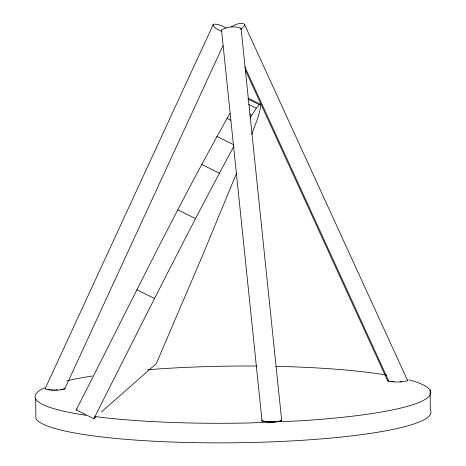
<?xml version="1.0" encoding="UTF-8"?>
<svg xmlns="http://www.w3.org/2000/svg" width="466" height="466" viewBox="0 0 466 466"><rect width="100%" height="100%" fill="white"/><g stroke="black" fill="none" stroke-linecap="round" stroke-linejoin="round"><path stroke-width="0.7" d="M248.116 98.099L260.733 104.332C259.987 114.799 255.048 124.521 251.756 134.394M231.2 26.877C234.992 24.797 239.71 22.281 244.079 23.848L244.557 24.558L244.464 25.496L242.594 27.791L240.957 28.997M240.887 29.44L241.097 28.735L240.637 28.1C234.596 26.014 226.994 26.591 221.525 29.964L262.043 421.014C268.288 422.493 275.109 422.394 281.33 420.827L281.685 420.454L241.097 28.735M236.524 173.311L202.127 256.498L156.302 363.608L101.437 411.973M65.059 388.574L64.704 388.953C58.483 390.52 51.662 390.613 45.418 389.133L45.091 388.766L213.346 24.296C217.75 23.44 222.09 25.945 225.864 27.954M223.016 45.656L64.704 388.953L63.277 388.912M96.008 416.761L93.835 418.672L76.168 409.946C126.909 310.88 175.111 210.387 229.895 113.448M93.835 418.672C139.928 327.639 185.241 236.169 233.821 146.417M250.114 117.875L256.294 108.246L259.277 104.664L260.733 104.332M45.091 388.766L45.447 388.388M261.717 420.641L262.073 420.262M244.557 24.558L407.552 380.431L407.197 380.809C400.976 382.37 394.149 382.47 387.904 380.99L387.584 380.617L387.939 380.244M76.168 409.946L77.257 408.985M400.096 381.893L401.459 381.409M280.328 420.716L281.685 420.454L281.359 420.082M392.523 381.823L393.892 381.607M278.493 421.264L281.33 420.827M390.467 381.613L391.9 381.438M278.289 421.427L280.316 421.188M269.063 421.963L278.72 421.503M266.657 421.841L269.412 421.87M272.08 421.753L274.229 421.916L272.144 421.701M264.601 421.631L269.418 421.777M265.83 421.491L269.331 421.666M272.127 421.812L274.229 421.916M60.644 389.518L62.094 389.623M262.043 421.014L264.193 421.171M56.17 389.844L57.603 390.042M272.086 421.625L273.513 421.817M272.138 421.538L273.53 421.788M53.648 389.867L55.017 390.112M272.185 421.415L273.548 421.747M51.039 389.751L52.437 390.089M48.068 389.291L50.031 389.966M221.752 31.321C218.577 29.807 214.133 28.443 212.915 24.832M247.924 99.048L259.277 104.664M248.722 104.506L256.294 108.246M249.683 114.485L251.576 115.417M226.971 118.37L230.757 120.24M216.847 136.416L233.245 144.524M201.714 164.446L219.375 173.171M177.872 209.863L195.534 218.589M136.829 289.753L154.491 298.485M407.226 380.058L407.552 380.431M244.842 66.807L388.889 381.328M245.733 70.908L387.584 380.617M430.095 390.298L430.299 409.876A197.869 28.566 -0.6 0 1 249.269 442.537A197.869 28.566 -0.6 0 1 35.905 418.59L35.701 399.012M408.898 379.796A197.869 28.566 -0.6 0 1 299.551 420.868L249.065 422.959A197.869 28.566 -0.6 0 1 94.767 416.522M85.936 415.288A197.869 28.566 -0.6 0 1 44.526 387.846M66.609 380.879A197.869 28.566 -0.6 0 1 92.367 375.986M147.6 369.754A197.869 28.566 -0.6 0 1 256.836 366.055M275.738 366.328A197.869 28.566 -0.6 0 1 386.757 375.118"/></g></svg>
